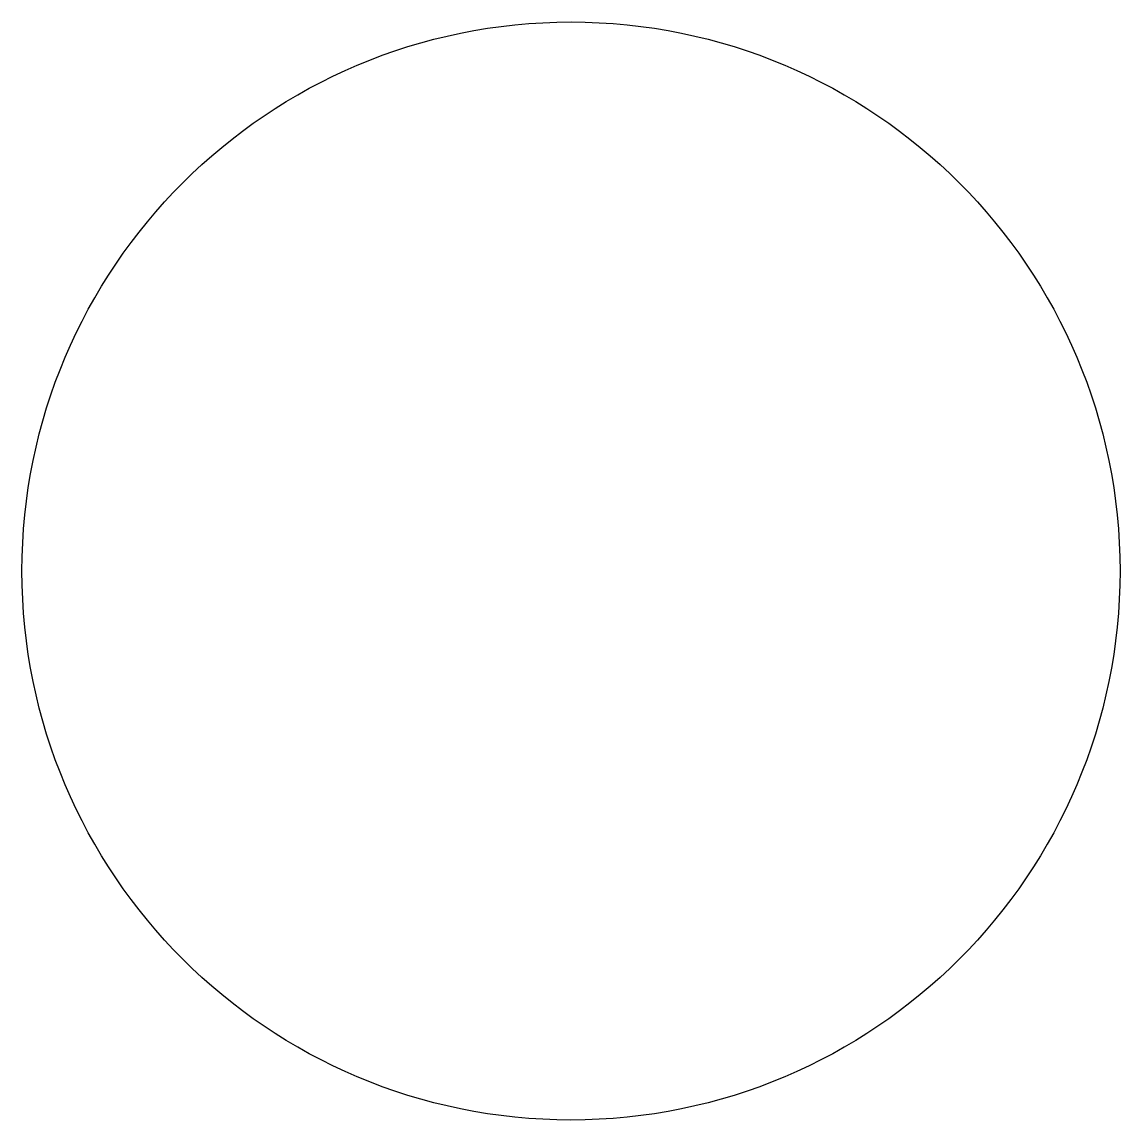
# Model space of a CAD drawing. Extents: x -500 to 500, y -500 to 500.
import ezdxf

# ---------------------------------------------------------------- set-up
doc = ezdxf.new("R2010")
doc.units = 0
doc.header["$LTSCALE"] = 25.4
doc.layers.get('0').update_dxf_attribs({"color": 13, "linetype": 'CONTINUOUS'})

msp = doc.modelspace()

# ---------------------------------------------------------------- linework, layer by layer
at = {"color": 0}
msp.add_circle((0, 0), 500, dxfattribs=at)

doc.saveas('drawing.dxf')
